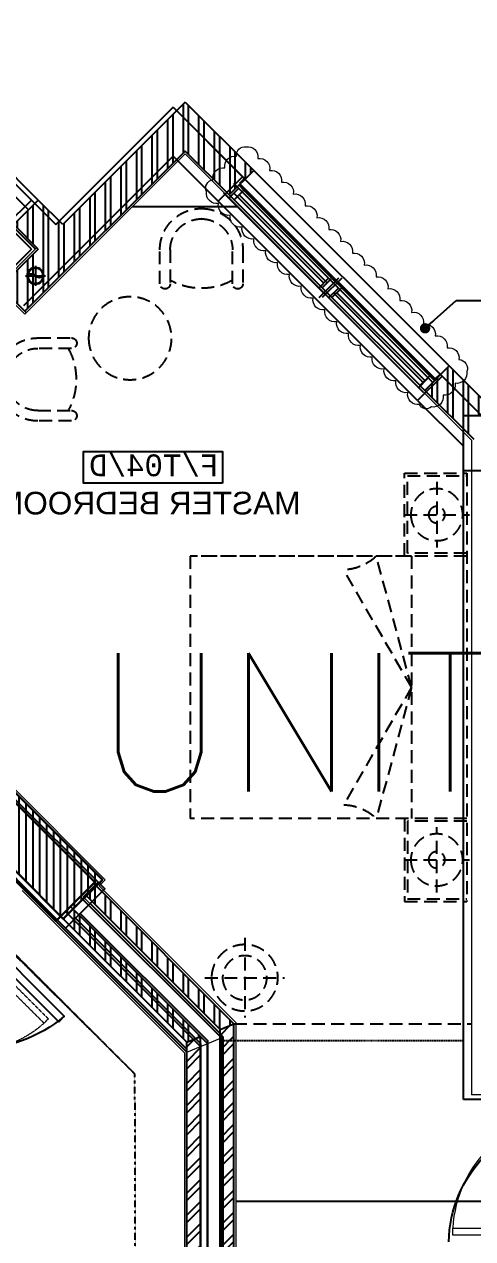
# Model space of a CAD drawing. Header units: millimetres. Extents: x 186805 to 449048, y 2167 to 51540.
# Drawn here: x 264569 to 267811, y 40375 to 49164 of the extents above; entities that cross this region are included whole.
import ezdxf
from ezdxf.enums import TextEntityAlignment as Align

# ---------------------------------------------------------------- set-up
doc = ezdxf.new("R2010")
doc.units = ezdxf.units.MM
for name, pattern in [('BC$0$HIDDEN2', [0.1875, 0.125, -0.0625]), ('BD$0$DASHDOT2', [0.5, 0.25, -0.125, 0, -0.125]), ('BD$0$HIDDEN', [0.375, 0.25, -0.125]), ('DASHDOT2', [0.5, 0.25, -0.125, 0, -0.125]), ('HIDDEN2', [0.1875, 0.125, -0.0625])]:
    doc.linetypes.add(name, pattern=pattern)
doc.layers.get('0').update_dxf_attribs({"linetype": 'CONTINUOUS'})
for name, color, linetype, lineweight in [('0-60x60-C', 3, 'CONTINUOUS', 13), ('0-AKL-P1 TILES', 8, 'CONTINUOUS', 13), ('0-akl-plasterline', 9, 'CONTINUOUS', 13), ('3117.NEW ID XR$0$BB$0$A-HATCH', 8, 'CONTINUOUS', 5), ('3117.NEW ID XR$0$BD$0$a-conc', 6, 'CONTINUOUS', 30), ('BD$0$a-door', 8, 'CONTINUOUS', 9), ('BD$0$A-EQPM_ABOVE', 8, 'BD$0$DASHDOT2', 5), ('LINE .05 P.05', 11, 'CONTINUOUS', 5)]:
    doc.layers.add(name, color=color, linetype=linetype, lineweight=lineweight)
for name, color, linetype in [('0-AKL-P1TILES', 8, 'CONTINUOUS'), ('3117.NEW ID XR$0$a-conc', 140, 'CONTINUOUS'), ('3117.NEW ID XR$0$BF$0$a-conc', 6, 'CONTINUOUS'), ('A-ABOV', 1, 'HIDDEN2'), ('A-ABOVE DOOR', 1, 'HIDDEN2'), ('A-CONC-BLDG', 6, 'CONTINUOUS'), ('a-door', 4, 'CONTINUOUS'), ('A-EQPM_ABOVE', 1, 'DASHDOT2'), ('A-ROOM_ID', 3, 'CONTINUOUS'), ('A-ROOM_NBR', 40, 'CONTINUOUS'), ('a-wall', 140, 'CONTINUOUS'), ('A-WIND', 4, 'CONTINUOUS'), ('ALAN', 6, 'CONTINUOUS'), ('BC-A-ABOV', 8, 'BC$0$HIDDEN2'), ('BC-A-HATCH', 8, 'CONTINUOUS'), ('BC-A-wall', 6, 'CONTINUOUS'), ('BC-A-WINDOW', 2, 'CONTINUOUS'), ('BC-dim', 1, 'CONTINUOUS'), ('TC$0$Nak_Tiletag', 3, 'CONTINUOUS'), ('TC-FLOORING', 41, 'CONTINUOUS')]:
    doc.layers.add(name, color=color, linetype=linetype)
doc.styles.add('SITE SURVEY ROOM$0$SITE SURVEY ROOM$0$XREF1$0$XREF1$0$XREF1$0$paris 2-3-4.DWG124$0$guest room-2$0$FINAL DRGS1$0$C2', font='swissk.ttf', dxfattribs={"height": 0.4})
doc.styles.add('style1', font='monos.ttf')
doc.styles.add('T 200 neal', font='romans.shx', dxfattribs={"height": 400})
doc.styles.add('TC$0$Standard', font='txt')
doc.dimstyles.new('TC$0$POINTER', dxfattribs={"dimtxt": 80, "dimasz": 120, "dimexe": 20, "dimexo": 20, "dimgap": 20, "dimtad": 1, "dimdec": 0, "dimtxsty": 'TC$0$Standard', "dimcen": 2.5, "dimadec": 0, "dimazin": 0, "dimtfac": 1, "dimtdec": 0, "dimtix": 1, "dimtmove": 1, "dimatfit": 3, "dimldrblk": 'TC$0$_Dot', "dimfxl": 1, "dimarcsym": 0})
pattern_1 = [(270, (-189031.63, 11508.82), (-112.5, -2e-14), []), (270, (-188994.13, 11471.32), (-112.5, -2e-14), [])]

# ---------------------------------------------------------------- blocks, each defined once
blk = doc.blocks.new('A$C7C4A1575')
at = {"layer": 'A-ABOV', "color": 8}
blk.add_line((35495.1, 9723.8), (37245.1, 9723.8), dxfattribs=at)
at = {"layer": 'A-ABOVE DOOR', "color": 8, "linetype": 'Continuous'}
for p, q in [((36913.9, 5090.8), (35471.4, 3648.3)), ((35648.2, 3471.5), (37090.7, 4914))]:
    blk.add_line(p, q, dxfattribs=at)
at = {"layer": 'A-CONC-BLDG', "color": 8}
for points in [[(33661.2, 8202), (33944.1, 7919.2), (34651.2, 8626.3), (34368.3, 8909.2)], [(37245.1, 5600), (37245.1, 5200), (37945.1, 5200), (37945.1, 5600)]]:
    blk.add_lwpolyline(points, close=True, dxfattribs=at)
at = {"layer": 'a-door', "color": 8}
blk.add_lwpolyline([(33731.2, 8919.5), (34358.7, 9547), (34319, 9586.8), (33691.4, 8959.2)], close=True, dxfattribs=at)
at = {"layer": 'a-door', "color": 8, "lineweight": -3}
blk.add_arc((38049, 11195.9), 909.6, 181.00432, 266.60367, dxfattribs=at)
at = {"layer": 'a-door', "color": 8}
blk.add_arc((33697.4, 8762.5), 1026.1, 49.87395, 127.44696, dxfattribs=at)
at = {"layer": 'a-wall', "color": 8}
for p, q in [((35345.1, 9744.5), (35345.1, 14200)), ((35395.1, 9723.8), (35395.1, 14200)), ((35495.1, 9682.4), (35495.1, 11350)), ((37995.1, 10150), (37245.1, 10150)), ((37245.1, 10150), (37245.1, 5600)), ((34368.3, 8909.2), (35245.1, 9785.9)), ((34439, 8838.4), (35345.1, 9744.5)), ((34474.4, 8803.1), (35395.1, 9723.8)), ((34545.1, 8732.4), (35495.1, 9682.4)), ((36913.9, 5090.8), (37245.1, 5422)), ((37376.7, 5200), (37090.7, 4914)), ((37090.7, 4914), (36913.9, 5090.8)), ((35146.2, 3323), (34064.3, 4404.9)), ((34120.8, 3994.8), (33887.5, 4228.1)), ((34120.8, 3994.8), (33944.1, 3818)), ((33944.1, 3818), (34120.8, 3641.2)), ((34120.8, 3641.2), (34297.6, 3818)), ((35146.2, 2969.5), (34297.6, 3818)), ((35471.4, 3648.3), (35146.2, 3323)), ((35648.2, 3471.5), (35471.4, 3648.3)), ((35146.2, 2969.5), (35648.2, 3471.5))]:
    blk.add_line(p, q, dxfattribs=at)
blk.add_lwpolyline([(35245.1, 14200), (35245.1, 11400), (34675.1, 11400), (34675.1, 11300), (35245.1, 11300), (35245.1, 9785.9)], dxfattribs=at)
at = {"layer": 'A-WIND', "color": 8}
for p, q in [((36956.3, 5034.2), (35513.8, 3591.7)), ((37027, 4963.5), (35584.5, 3521)), ((36305.7, 4313), (36956.3, 4963.5)), ((36920.9, 4998.9), (36991.6, 4928.1)), ((36341.1, 4206.9), (36199.7, 4348.3)), ((36270.4, 4348.3), (36341.1, 4277.6)), ((35584.5, 3591.7), (36235, 4242.3)), ((36199.7, 4277.6), (36270.4, 4206.9)), ((35549.1, 3627.1), (35619.8, 3556.4))]:
    blk.add_line(p, q, dxfattribs=at)
at = {"layer": 'ALAN', "color": 8}
for p, q in [((37076.6, 4899.9), (37376.7, 5200)), ((35627, 3521), (37041.2, 4935.2)), ((37041.2, 4935.2), (37076.6, 4899.9)), ((32848.1, 2368.4), (34297.6, 3818)), ((34297.6, 3818), (35146.2, 2969.5)), ((35662.3, 3485.6), (35627, 3521)), ((35146.2, 2969.5), (35662.3, 3485.6))]:
    blk.add_line(p, q, dxfattribs=at)
blk = doc.blocks.new('A$C32DD6ECA')
at = {"layer": '0-60x60-C', "color": 16, "xscale": 0.04183124983683228, "yscale": 0.04183124983683228, "zscale": 0.04183124983683228, "rotation": 180}
blk.add_blockref('A$C7C4A1575', (4397.08, 2202.64), dxfattribs=at)
blk = doc.blocks.new('A$C5C977968')
at = {"layer": '0-akl-plasterline'}
for p, q in [((1530.2, 13491.6), (2187.8, 14149.2)), ((1636.3, 13385.5), (1530.2, 13491.6)), ((621.8, 12371), (1636.3, 13385.5)), ((2077, 13430.3), (901.8, 12255.1)), ((621.8, 10712.2), (621.8, 12371)), ((901.8, 10792.2), (901.8, 12255.1))]:
    blk.add_line(p, q, dxfattribs=at)
at = {"layer": '3117.NEW ID XR$0$a-conc'}
for p, q in [((2187.8, 14128), (1551.4, 13491.6)), ((1834.3, 13208.8), (2470.7, 13845.2)), ((1551.4, 13491.6), (1834.3, 13208.8))]:
    blk.add_line(p, q, dxfattribs=at)
at = {"layer": '3117.NEW ID XR$0$BB$0$A-HATCH'}
blk.add_line((886.8, 12261.3), (636.8, 12364.8), dxfattribs=at)
at = {"layer": '3117.NEW ID XR$0$BD$0$a-conc'}
for p, q in [((2187.8, 14128), (1551.4, 13491.6)), ((1834.3, 13208.8), (2470.7, 13845.2)), ((1551.4, 13491.6), (1834.3, 13208.8))]:
    blk.add_line(p, q, dxfattribs=at)
at = {"layer": '3117.NEW ID XR$0$BF$0$a-conc'}
for p, q in [((2187.8, 14128), (1551.4, 13491.6)), ((1834.3, 13208.8), (2470.7, 13845.2)), ((1551.4, 13491.6), (1834.3, 13208.8))]:
    blk.add_line(p, q, dxfattribs=at)
at = {"layer": 'A-EQPM_ABOVE'}
for p, q in [((1261.8, 12101.9), (2344.1, 13184.3)), ((1259.8, 10792.2), (1261.8, 12101.9))]:
    blk.add_line(p, q, dxfattribs=at)
at = {"layer": 'a-wall'}
for p, q in [((636.8, 12364.8), (1657.5, 13385.5)), ((736.8, 12323.4), (1728.2, 13314.8)), ((786.8, 12302.7), (1763.5, 13279.5)), ((886.8, 12261.3), (1834.3, 13208.8)), ((636.8, 10697.2), (636.8, 12364.8)), ((636.8, 10697.2), (636.8, 12364.8)), ((736.8, 7847.2), (736.8, 12323.4)), ((786.8, 7847.5), (786.8, 12302.7)), ((786.8, 7847.5), (786.8, 12302.7)), ((886.8, 10777.2), (886.8, 12261.3))]:
    blk.add_line(p, q, dxfattribs=at)
at = {"layer": 'BD$0$a-door', "linetype": 'BD$0$HIDDEN'}
for p, q in [((2453.5, 13067.7), (1887.8, 12502)), ((1919.6, 12470.2), (2485.3, 13035.9)), ((1887.8, 12502), (1919.6, 12470.2))]:
    blk.add_line(p, q, dxfattribs=at)
blk.add_arc((2450.9, 13064.5), 796.8, 228.20432, 315.43182, dxfattribs=at)
at = {"layer": 'BD$0$A-EQPM_ABOVE'}
blk.add_line((1261.8, 12101.9), (2349.1, 13179.4), dxfattribs=at)
blk = doc.blocks.new('A$C5934653C')
at = {"layer": 'LINE .05 P.05'}
for p, q in [((17, 966), (17, 1036)), ((167, 1016), (17, 1036)), ((17, 1016), (167, 1036)), ((167, 1016), (17, 1016)), ((117, 986), (117, 966)), ((117, 986), (167, 986)), ((172, 986), (160.8, 986)), ((167, 986), (167, 1036)), ((167, 990.8), (167, 980.1)), ((117, 966), (17, 966)), ((17, 120), (17, 50)), ((117, 120), (17, 120)), ((117, 100), (117, 120)), ((167, 100), (117, 100)), ((167, 50), (167, 100)), ((167, 50), (17, 70)), ((17, 50), (167, 70)), ((17, 70), (167, 70))]:
    blk.add_line(p, q, dxfattribs=at)
for points in [[(0, 1051.3), (7.5, 1066), (15, 1066), (15, 966), (8, 966)], [(184, 1071.3), (176.5, 1086), (169, 1086), (169, 986), (176, 986)], [(167, 936), (167, 986), (1052, 986), (1052, 936)], [(0, 34.9), (7.5, 20.2), (15, 20.2), (15, 120.2), (8, 120.2)], [(184, 14.7), (176.5, 0), (169, 0), (169, 100), (176, 100)]]:
    blk.add_lwpolyline(points, close=True, dxfattribs=at)
blk.add_circle((167, 985.8), 2.95, dxfattribs=at)
blk.add_arc((168.8, 984.6), 884.6, 269.88625, 356.85201, dxfattribs=at)
blk = doc.blocks.new('TC$0$_Dot')
at = {"color": 0, "linetype": 'ByBlock', "lineweight": -2}
blk.add_line((-0.5, 0), (-1, 0), dxfattribs=at)
at = {"color": 0, "linetype": 'ByBlock', "const_width": 0.5}
blk.add_lwpolyline([(-0.25, 0, 1), (0.25, 0, 1)], format="xyb", close=True, dxfattribs=at)
blk = doc.blocks.new('A$C7DAB1636')
at = {"layer": 'BC-A-HATCH'}
h = blk.add_hatch(dxfattribs=at)
h.set_pattern_fill('ANSI32', color=256, scale=300, angle=45, style=0)
h.set_pattern_definition(pattern_1)
h.paths.add_polyline_path([(23314.4, 19395.5), (23491.2, 19572.3), (23668, 19395.5), (23491.2, 19218.8), (23764.8, 18945.1), (23588.1, 18768.4), (22428.4, 19928), (22110.2, 19609.8), (21933.4, 19786.6), (22428.4, 20281.6)])
h = blk.add_hatch(dxfattribs=at)
h.set_pattern_fill('ANSI32', color=256, scale=300, angle=45, style=0)
h.set_pattern_definition(pattern_1)
h.paths.add_polyline_path([(20342.4, 17842.1), (20342.4, 18012.1), (20158.9, 18012.1), (20519.2, 18372.4), (20696, 18195.6)])
h = blk.add_hatch(dxfattribs=at)
h.set_pattern_fill('ANSI31', color=1, scale=400, angle=45, style=0)
h.set_pattern_definition([(270, (-189031.626, 11560.79), (-50, -1e-14), [])])
h.paths.add_polyline_path([(23975.6, 15036.2), (23310.9, 14371.5), (23028, 14654.4), (23692.7, 15319.1)])
h = blk.add_hatch(dxfattribs=at)
h.set_pattern_fill('ANSI32', color=256, scale=300, angle=45, style=0)
h.set_pattern_definition(pattern_1)
h.paths.add_polyline_path([(22176.3, 13570.7), (22076.3, 13612.1), (23073.3, 14609.2), (23144, 14538.4)])
h = blk.add_hatch(dxfattribs=at)
h.set_pattern_fill('ANSI32', color=256, scale=300, angle=45, style=0)
h.set_pattern_definition(pattern_1)
h.paths.add_polyline_path([(22417.4, 13478.1), (22317.4, 13519.5), (23240.2, 14442.3), (23310.9, 14371.5)])
h = blk.add_hatch(dxfattribs=at)
h.set_pattern_fill('ANSI32', color=256, scale=300, style=0)
h.set_pattern_definition([(315, (-189031.63, 11508.82), (-79.54951, -79.54951), []), (315, (-188978.59, 11508.82), (-79.54951, -79.54951), [])])
h.paths.add_polyline_path([(22963.3, 5282.1), (16532.4, 5282.1), (16532.4, 5552.1), (16167.4, 5552.1), (16167.4, 5752.1), (16582.4, 5752.1), (16582.4, 6512.1), (16732.4, 6512.1), (16732.4, 5482.1), (19397.4, 5482.1), (19397.4, 7492.1), (19347.4, 7492.1), (19347.4, 7637.1), (20192.4, 7637.1), (20192.4, 8587.1), (20342.4, 8587.1), (20342.4, 7492.1), (19537.4, 7492.1), (19537.4, 5482.1), (21677.4, 5482.1), (21677.4, 5892.1), (21747.4, 5892.1), (21777.4, 5862.1), (21777.4, 5482.1), (22713.3, 5482.1), (22713.3, 6403.1), (22322.3, 6403.1), (22284.2, 6441.2), (22284.2, 6503.1), (22713.3, 6503.1), (22713.3, 7492.1), (21331.3, 7492.1), (21331.3, 7622.1), (22076.3, 7622.1), (22076.3, 9727.1), (21326.3, 9727.1), (21326.3, 9877.1), (22076.3, 9877.1), (22076.3, 11787.1), (21381.3, 11787.1), (21381.3, 11937.1), (22076.3, 11937.1), (22076.3, 13612.1), (22176.3, 13570.7), (22176.3, 9087.4), (22317.4, 9087.4), (22317.4, 13519.5), (22417.4, 13478.1), (22417.4, 9087.1), (22963.3, 9087.1)])
h.paths.add_polyline_path([(22813.3, 5482.1), (22863.3, 5482.1), (22863.3, 7492.1), (22813.3, 7492.1)], flags=16)
h.paths.add_polyline_path([(22863.3, 7537.2), (22863.3, 8937.1), (22267.4, 8937.1), (22267.4, 7537.2)], flags=16)
at = {"layer": '0-AKL-P1 TILES', "color": 1}
blk.add_lwpolyline([(21989.3, 19958.3, 0.520567), (21903.8, 19872.8, 0.520567), (21818.2, 19787.2, 0.520567), (21732.7, 19701.7, 0.520567), (21647.1, 19616.1, 0.520567), (21561.5, 19530.5, 0.520567), (21476, 19445, 0.520567), (21390.4, 19359.4, 0.520567), (21304.9, 19273.9, 0.520567), (21219.3, 19188.3, 0.520567), (21133.7, 19102.7, 0.520567), (21048.2, 19017.2, 0.520567), (20962.6, 18931.6, 0.520567), (20877.1, 18846.1, 0.520567), (20791.5, 18760.5, 0.520567), (20705.9, 18674.9, 0.520567), (20620.4, 18589.4, 0.520567), (20534.8, 18503.8, 0.520567), (20449.3, 18418.3, 0.520567), (20392.2, 18332.7, 0.520567), (20477.8, 18247.1, 0.520567), (20563.4, 18161.6, 0.520567), (20648.9, 18076, 0.520567), (20734.5, 18093.9, 0.520567), (20820, 18179.5, 0.520567), (20905.6, 18265, 0.520567), (20991.2, 18350.6, 0.520567), (21076.7, 18436.1, 0.520567), (21162.3, 18521.7, 0.520567), (21247.8, 18607.3, 0.520567), (21333.4, 18692.8, 0.520567), (21419, 18778.4, 0.520567), (21504.5, 18863.9, 0.520567), (21590.1, 18949.5, 0.520567), (21675.6, 19035.1, 0.520567), (21761.2, 19120.6, 0.520567), (21846.8, 19206.2, 0.520567), (21932.3, 19291.7, 0.520567), (22017.9, 19377.3, 0.520567), (22103.4, 19462.9, 0.520567), (22189, 19548.4, 0.520567), (22274.6, 19634, 0.520567), (22228.1, 19719.5, 0.520567), (22142.6, 19805.1, 0.520567), (22057, 19890.7, 0.520567)], format="xyb", close=True, dxfattribs=at)
at = {"layer": '0-AKL-P1TILES'}
for p, q in [((22046.2, 19524.6), (22810.6, 19524.6)), ((19609.4, 12324.6), (22061.3, 12324.6))]:
    blk.add_line(p, q, dxfattribs=at)
at = {"layer": '0-akl-plasterline', "color": 61}
for p, q in [((20357.4, 17835.8), (22428.4, 19906.8)), ((22428.4, 19906.8), (23588.1, 18747.1)), ((23501.8, 19229.4), (23786, 18945.1)), ((23588.1, 18747.1), (23786, 18945.1)), ((20357.4, 17835.8), (20357.4, 13097.1)), ((22061.3, 13618.4), (23052.1, 14609.2)), ((22061.3, 11952.1), (22061.3, 13618.4)), ((19624.4, 13097.1), (20357.4, 13097.1))]:
    blk.add_line(p, q, dxfattribs=at)
blk.add_lwpolyline([(23738, 15295.1), (23692.7, 15340.3), (23006.8, 14654.4), (23052.1, 14609.2)], dxfattribs=at)
at = {"layer": '3117.NEW ID XR$0$BD$0$a-conc'}
blk.add_lwpolyline([(23975.6, 15036.2), (23692.7, 15319.1), (23028, 14654.4), (23310.9, 14371.5)], close=True, dxfattribs=at)
at = {"layer": 'A-ROOM_NBR'}
blk.add_lwpolyline([(22160, 17524.6), (23163.7, 17524.6), (23163.7, 17752.7), (22160, 17752.7)], close=True, dxfattribs=at)
at = {"layer": 'BC-A-ABOV', "ltscale": 750}
for p, q in [((20392.4, 17597.1), (20392.4, 14497.1)), ((20609.5, 17533), (20609.5, 17059.3)), ((20846.4, 17296.1), (20372.6, 17296.1)), ((20392.4, 16997.1), (22392.4, 16997.1)), ((20792.4, 16997.1), (22392.4, 16997.1)), ((20792.4, 16997.1), (20792.4, 15097.1)), ((20792.4, 16047.1), (21047, 16997.1)), ((22392.4, 16997.1), (22392.4, 15097.1)), ((20792.4, 16047.1), (21283.2, 16897.1)), ((20792.4, 16047.1), (21283.2, 15197.1)), ((20792.4, 16047.1), (21047, 15097.1)), ((20392.4, 15097.1), (22392.4, 15097.1)), ((20609.5, 14561.1), (20609.5, 15034.8)), ((20846.4, 14798), (20372.6, 14798)), ((21998.6, 14232.8), (21998.6, 13656.8)), ((22286.6, 13944.8), (21710.6, 13944.8)), ((22076.3, 13612.1), (20357.4, 13612.1))]:
    blk.add_line(p, q, dxfattribs=at)
for points in [[(22087, 19211.9, -0.414214), (22312, 19436.9), (22312.4, 19436.9, -0.414214), (22537.4, 19211.9), (22537.4, 18967.3, 1), (22612.4, 18967.3), (22612.4, 19211.9, 0.414214), (22312.4, 19511.9), (22312, 19511.9, 0.414214), (22012, 19211.9), (22012, 18967.3, 1), (22087, 18967.3)], [(23495.3, 18500, -0.414214), (23720.3, 18275), (23720.3, 18274.6, -0.414214), (23495.3, 18049.6), (23250.7, 18049.6, 1), (23250.7, 17974.6), (23495.3, 17974.6, 0.414214), (23795.3, 18274.6), (23795.3, 18275, 0.414214), (23495.3, 18575), (23250.7, 18575, 1), (23250.7, 18500)]]:
    blk.add_lwpolyline(points, format="xyb", close=True, dxfattribs=at)
for points in [[(20842.4, 16997.1), (20842.4, 16997.1), (20842.4, 17597.1), (20392.4, 17597.1)], [(20392.4, 17017.1), (20822.4, 17017.1), (20822.4, 17577.1), (20392.4, 17577.1)], [(20842.4, 15097.1), (20842.4, 15097.1), (20842.4, 14497.1), (20392.4, 14497.1)], [(20392.4, 15077.1), (20822.4, 15077.1), (20822.4, 14517.1), (20392.4, 14517.1)]]:
    blk.add_lwpolyline(points, dxfattribs=at)
for centre, radius in [((22827.4, 18573), 300), ((20609.5, 17296.1), 187.9), ((20609.5, 17296.1), 59.4), ((20609.5, 14798), 187.9), ((20609.5, 14798), 59.4), ((21998.6, 13944.8), 240), ((21998.6, 13944.8), 160)]:
    blk.add_circle(centre, radius, dxfattribs=at)
for centre, radius, start, end in [((22312.2, 19400.4), 466.1, 241.10345, 298.89655), ((23683.8, 18274.8), 466.1, 151.10345, 208.89655), ((21289.7, 17243.2), 345.6, 225.40043, 268.64442), ((21289.7, 14851), 345.6, 91.35558, 134.59957)]:
    blk.add_arc(centre, radius, start, end, dxfattribs=at)
at = {"layer": 'BC-A-HATCH'}
for p, q in [((23512, 19096.8), (23512, 18952.5)), ((23584.2, 19024.6), (23439.9, 19024.6)), ((22176.3, 13570.7), (22076.3, 13612.1)), ((22417.4, 13478.1), (22317.4, 13519.5))]:
    blk.add_line(p, q, dxfattribs=at)
for radius in [60.1, 55]:
    blk.add_circle((23512, 19024.6), radius, dxfattribs=at)
for centre, radius, start, end in [((23484.5, 19046.6), 35.2, 218.65522, 321.34478), ((23539.5, 19006.5), 32.9, 33.34192, 146.65808)]:
    blk.add_arc(centre, radius, start, end, dxfattribs=at)
at = {"layer": 'BC-A-wall'}
for p, q in [((22428.4, 20281.6), (21933.4, 19786.6)), ((22428.4, 20281.6), (23314.4, 19395.5)), ((22110.2, 19609.8), (22428.4, 19928)), ((22428.4, 19928), (23588.1, 18768.4)), ((21933.4, 19786.6), (22110.2, 19609.8)), ((23314.4, 19395.5), (23491.2, 19572.3)), ((23668, 19395.5), (23491.2, 19572.3)), ((23491.2, 19218.8), (23668, 19395.5)), ((23491.2, 19218.8), (23764.8, 18945.1)), ((23577.4, 18757.8), (23764.8, 18945.1)), ((20158.9, 18012.1), (20519.2, 18372.4)), ((20519.2, 18372.4), (20696, 18195.6)), ((20696, 18195.6), (20342.4, 17842.1)), ((22076.3, 13612.1), (23073.3, 14609.2)), ((22176.3, 13570.7), (23144, 14538.4)), ((22317.4, 13519.5), (23240.2, 14442.3)), ((22417.4, 13478.1), (23364.9, 14425.6)), ((22076.3, 11937.1), (22076.3, 13612.1)), ((22176.3, 9087.4), (22176.3, 13570.7)), ((22317.4, 9087.4), (22317.4, 13519.5)), ((22417.4, 9087.1), (22417.4, 13478.1))]:
    blk.add_line(p, q, dxfattribs=at)
at = {"layer": 'BC-A-WINDOW'}
for p, q in [((23491.2, 19572.3), (24339.7, 20420.8)), ((21933.4, 19786.6), (20519.2, 18372.4)), ((21403.1, 18973.4), (22039.5, 19609.8)), ((22039.5, 19680.5), (22004.1, 19645.2)), ((22074.8, 19574.5), (22004.1, 19645.2)), ((22110.2, 19609.8), (22074.8, 19574.5)), ((21297, 19008.8), (21438.4, 18867.4)), ((21367.7, 19008.8), (21297, 18938.1)), ((21438.4, 18938.1), (21367.7, 19008.8)), ((20696, 18266.3), (21332.4, 18902.7)), ((21367.7, 18867.4), (21297, 18938.1)), ((21438.4, 18938.1), (21367.7, 18867.4)), ((20660.6, 18301.7), (20625.3, 18266.3)), ((20731.3, 18231), (20660.6, 18301.7)), ((20731.3, 18231), (20696, 18195.6))]:
    blk.add_line(p, q, dxfattribs=at)
at = {"layer": 'BC-A-WINDOW', "color": 1}
for p, q in [((23561.9, 19501.6), (24410.4, 20350.1)), ((21367.7, 19008.8), (22004.1, 19645.2)), ((21438.4, 18938.1), (22074.8, 19574.5)), ((20652.4, 18293.5), (21297, 18938.1)), ((20723.1, 18222.7), (21367.7, 18867.4))]:
    blk.add_line(p, q, dxfattribs=at)
at = {"layer": 'TC-FLOORING'}
for p, q in [((23512.4, 19218.8), (24764, 20470.3)), ((23588.1, 18768.4), (23577.4, 18757.8))]:
    blk.add_line(p, q, dxfattribs=at)
at = {"layer": 'BC-dim', "xscale": -1, "rotation": 180}
blk.add_blockref('A$C5934653C', (19442.4, 13067.6), dxfattribs=at)
at = {"layer": 'A-ROOM_ID', "color": 7, "style": 'style1'}
blk.add_text('F/T04/D', height=157.5, dxfattribs=at).set_placement((22189.9, 17653.3), align=Align.MIDDLE_LEFT)
at = {"layer": 'A-ROOM_ID', "style": 'SITE SURVEY ROOM$0$SITE SURVEY ROOM$0$XREF1$0$XREF1$0$XREF1$0$paris 2-3-4.DWG124$0$guest room-2$0$FINAL DRGS1$0$C2'}
blk.add_text('MASTER BEDROOM', height=163.545, dxfattribs=at).set_placement((22693, 17298.1), align=Align.CENTER)
at = {"layer": 'TC$0$Nak_Tiletag', "color": 1}
blk.add_leader([(20694.3, 18644.9), (20468.4, 18847), (20170.3, 18847)], dimstyle='TC$0$POINTER', override={"dimasz": 75, "dimtad": 0}, dxfattribs=at)

msp = doc.modelspace()

# ---------------------------------------------------------------- block references
at = {"linetype": 'ByBlock', "xscale": -1}
msp.add_blockref('A$C7DAB1636', (288161.3, 28318.7), dxfattribs=at)
at = {"layer": '0-60x60-C', "color": 16, "xscale": -23.90557308239969, "yscale": 23.90557308239969, "zscale": 23.90557308239969}
msp.add_blockref('A$C32DD6ECA', (335613.6, -1123), dxfattribs=at)
at = {"layer": '0-AKL-P1 TILES', "color": 1, "xscale": -1}
msp.add_blockref('A$C5C977968', (266630.7, 29463.8), dxfattribs=at)

# ---------------------------------------------------------------- texts
at = {"linetype": 'ByBlock', "insert": (265076, 44611.6), "char_height": 1000, "attachment_point": 1, "style": 'T 200 neal'}
msp.add_mtext_dynamic_manual_height_columns('UNIT 6', width=6011.013, gutter_width=2000, heights=[0], dxfattribs=at)

doc.saveas('drawing.dxf')
